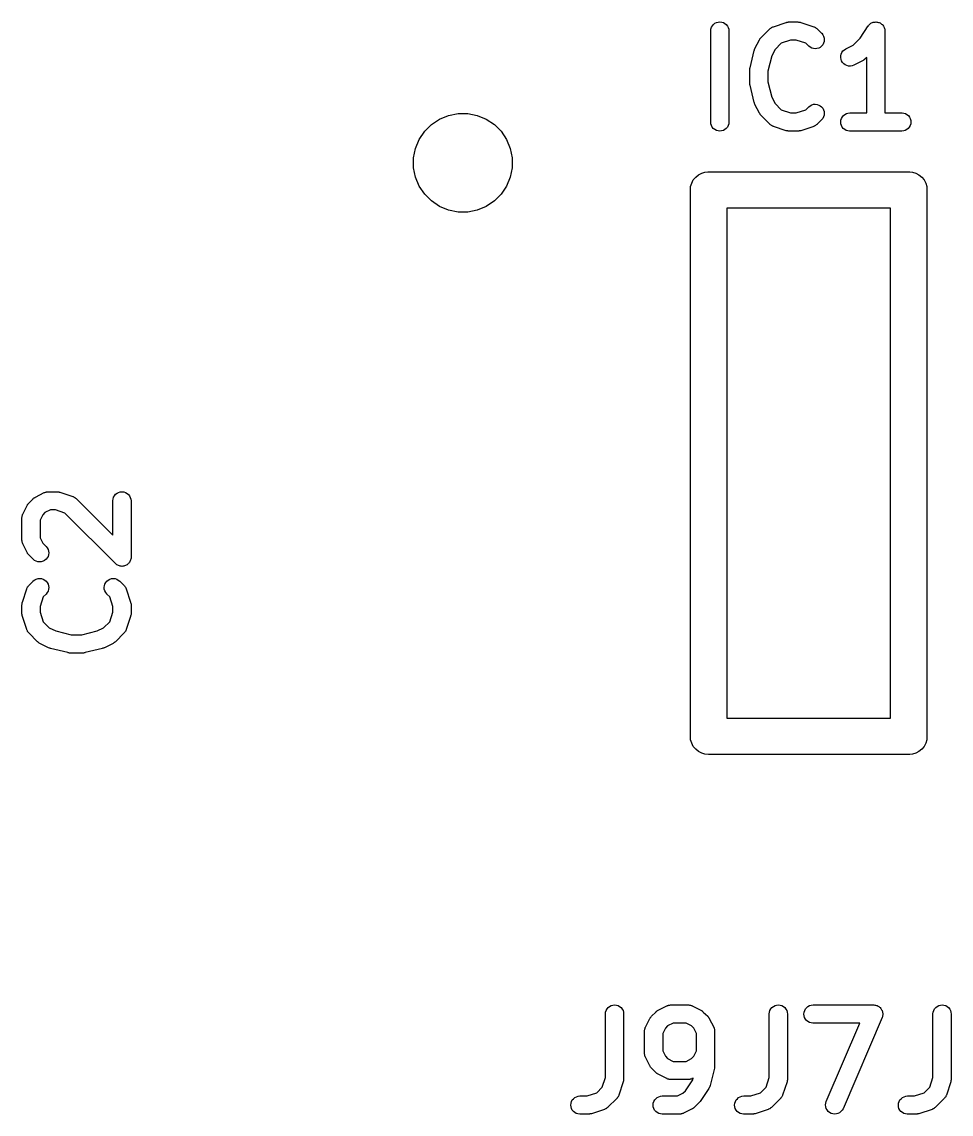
# Model space of a CAD drawing. Extents: x 169.2 to 195, y -135.1 to -106.
# Drawn here: x 183.28 to 188.38, y -135.08 to -129.08 of the extents above; entities that cross this region are included whole.
import ezdxf

# ---------------------------------------------------------------- set-up
doc = ezdxf.new("R2010")
doc.units = 0
doc.layers.add('BLACK', color=7, linetype='CONTINUOUS')

msp = doc.modelspace()

# ---------------------------------------------------------------- linework, layer by layer
at = {"layer": 'BLACK', "linetype": 'CONTINUOUS'}
for p, q in [((187.062, -129.125), (187.063, -129.116)), ((187.063, -129.116), (187.066, -129.106)), ((187.066, -129.106), (187.071, -129.098)), ((187.071, -129.098), (187.077, -129.09)), ((187.077, -129.09), (187.085, -129.084)), ((187.085, -129.084), (187.093, -129.08)), ((187.093, -129.08), (187.103, -129.077)), ((187.103, -129.077), (187.112, -129.076)), ((187.112, -129.076), (187.122, -129.077)), ((187.122, -129.077), (187.131, -129.08)), ((187.131, -129.08), (187.14, -129.085)), ((187.14, -129.085), (187.147, -129.091)), ((187.147, -129.091), (187.154, -129.099)), ((187.154, -129.099), (187.158, -129.107)), ((187.158, -129.107), (187.161, -129.116)), ((187.161, -129.116), (187.162, -129.126)), ((187.338, -129.162), (187.386, -129.115)), ((187.386, -129.115), (187.387, -129.114)), ((187.387, -129.114), (187.388, -129.113)), ((187.388, -129.113), (187.389, -129.112)), ((187.389, -129.112), (187.392, -129.11)), ((187.392, -129.11), (187.394, -129.108)), ((187.394, -129.108), (187.395, -129.107)), ((187.395, -129.107), (187.397, -129.107)), ((187.397, -129.107), (187.4, -129.105)), ((187.4, -129.105), (187.403, -129.104)), ((187.403, -129.104), (187.404, -129.103)), ((187.404, -129.103), (187.406, -129.103)), ((187.406, -129.103), (187.477, -129.079)), ((187.477, -129.079), (187.478, -129.079)), ((187.478, -129.079), (187.48, -129.078)), ((187.48, -129.078), (187.483, -129.077)), ((187.483, -129.077), (187.485, -129.077)), ((187.485, -129.077), (187.487, -129.077)), ((187.487, -129.077), (187.49, -129.076)), ((187.49, -129.076), (187.493, -129.076)), ((187.493, -129.076), (187.54, -129.076)), ((187.54, -129.076), (187.541, -129.076)), ((187.541, -129.076), (187.544, -129.077)), ((187.544, -129.077), (187.547, -129.077)), ((187.547, -129.077), (187.549, -129.077)), ((187.549, -129.077), (187.551, -129.077)), ((187.551, -129.077), (187.554, -129.078)), ((187.554, -129.078), (187.556, -129.079)), ((187.556, -129.079), (187.628, -129.103)), ((187.628, -129.103), (187.628, -129.103)), ((187.628, -129.103), (187.63, -129.103)), ((187.63, -129.103), (187.631, -129.104)), ((187.631, -129.104), (187.634, -129.105)), ((187.634, -129.105), (187.637, -129.107)), ((187.637, -129.107), (187.638, -129.108)), ((187.638, -129.108), (187.64, -129.108)), ((187.64, -129.108), (187.642, -129.111)), ((187.642, -129.111), (187.645, -129.113)), ((187.645, -129.113), (187.646, -129.114)), ((187.646, -129.114), (187.647, -129.115)), ((187.647, -129.115), (187.671, -129.138)), ((187.883, -129.166), (187.927, -129.098)), ((187.927, -129.098), (187.928, -129.098)), ((187.928, -129.098), (187.931, -129.094)), ((187.928, -129.098), (187.928, -129.098)), ((187.928, -129.098), (187.928, -129.098)), ((187.928, -129.098), (187.928, -129.098)), ((187.931, -129.094), (187.934, -129.09)), ((187.934, -129.09), (187.938, -129.087)), ((187.934, -129.09), (187.934, -129.09)), ((187.934, -129.09), (187.934, -129.09)), ((187.938, -129.087), (187.942, -129.084)), ((187.942, -129.084), (187.946, -129.082)), ((187.942, -129.084), (187.942, -129.084)), ((187.942, -129.084), (187.942, -129.084)), ((187.946, -129.082), (187.95, -129.08)), ((187.95, -129.08), (187.955, -129.078)), ((187.95, -129.08), (187.95, -129.08)), ((187.95, -129.08), (187.95, -129.08)), ((187.955, -129.078), (187.96, -129.077)), ((187.96, -129.077), (187.96, -129.077)), ((187.96, -129.077), (187.96, -129.077)), ((187.96, -129.077), (187.965, -129.077)), ((187.965, -129.077), (187.969, -129.076)), ((187.969, -129.076), (187.969, -129.076)), ((187.969, -129.076), (187.974, -129.077)), ((187.969, -129.076), (187.969, -129.076)), ((187.974, -129.077), (187.979, -129.077)), ((187.979, -129.077), (187.979, -129.077)), ((187.979, -129.077), (187.979, -129.077)), ((187.979, -129.077), (187.984, -129.079)), ((187.984, -129.079), (187.988, -129.08)), ((187.988, -129.08), (187.988, -129.08)), ((187.988, -129.08), (187.988, -129.08)), ((187.988, -129.08), (187.993, -129.082)), ((187.993, -129.082), (187.997, -129.085)), ((187.997, -129.085), (187.997, -129.085)), ((187.997, -129.085), (187.997, -129.085)), ((187.997, -129.085), (188.001, -129.088)), ((188.001, -129.088), (188.005, -129.091)), ((188.005, -129.091), (188.005, -129.091)), ((188.005, -129.091), (188.005, -129.091)), ((188.005, -129.091), (188.008, -129.095)), ((188.008, -129.095), (188.011, -129.099)), ((188.011, -129.099), (188.011, -129.099)), ((188.011, -129.099), (188.011, -129.099)), ((188.011, -129.099), (188.013, -129.103)), ((188.013, -129.103), (188.015, -129.107)), ((188.015, -129.107), (188.015, -129.107)), ((188.015, -129.107), (188.015, -129.107)), ((188.015, -129.107), (188.017, -129.112)), ((188.017, -129.112), (188.018, -129.116)), ((188.018, -129.116), (188.018, -129.117)), ((188.018, -129.117), (188.018, -129.117)), ((188.018, -129.117), (188.019, -129.122)), ((187.062, -129.126), (187.062, -129.125)), ((187.062, -129.626), (187.062, -129.126)), ((187.162, -129.126), (187.162, -129.626)), ((187.305, -129.223), (187.329, -129.175)), ((187.329, -129.175), (187.331, -129.172)), ((187.329, -129.175), (187.329, -129.175)), ((187.331, -129.172), (187.332, -129.17)), ((187.332, -129.17), (187.334, -129.168)), ((187.334, -129.168), (187.335, -129.166)), ((187.335, -129.166), (187.337, -129.164)), ((187.337, -129.164), (187.338, -129.162)), ((187.501, -129.176), (187.448, -129.194)), ((187.532, -129.176), (187.501, -129.176)), ((187.585, -129.194), (187.532, -129.176)), ((187.671, -129.138), (187.672, -129.139)), ((187.672, -129.139), (187.678, -129.147)), ((187.678, -129.147), (187.682, -129.155)), ((187.682, -129.155), (187.685, -129.165)), ((187.685, -129.165), (187.686, -129.174)), ((187.686, -129.174), (187.685, -129.184)), ((187.844, -129.204), (187.883, -129.166)), ((188.019, -129.122), (188.019, -129.126)), ((188.019, -129.126), (188.019, -129.576)), ((187.278, -129.328), (187.301, -129.233)), ((187.301, -129.233), (187.302, -129.232)), ((187.302, -129.232), (187.303, -129.228)), ((187.302, -129.232), (187.302, -129.232)), ((187.302, -129.232), (187.302, -129.232)), ((187.303, -129.228), (187.305, -129.223)), ((187.305, -129.223), (187.305, -129.223)), ((187.305, -129.223), (187.305, -129.223)), ((187.415, -129.227), (187.397, -129.263)), ((187.448, -129.194), (187.415, -129.227)), ((187.6, -129.209), (187.585, -129.194)), ((187.608, -129.215), (187.6, -129.209)), ((187.617, -129.22), (187.608, -129.215)), ((187.626, -129.223), (187.617, -129.22)), ((187.636, -129.224), (187.626, -129.223)), ((187.645, -129.223), (187.636, -129.224)), ((187.655, -129.22), (187.645, -129.223)), ((187.663, -129.216), (187.655, -129.22)), ((187.671, -129.209), (187.663, -129.216)), ((187.677, -129.202), (187.671, -129.209)), ((187.682, -129.193), (187.677, -129.202)), ((187.685, -129.184), (187.682, -129.193)), ((187.783, -129.244), (187.788, -129.236)), ((187.788, -129.236), (187.796, -129.23)), ((187.796, -129.23), (187.804, -129.224)), ((187.804, -129.224), (187.844, -129.204)), ((187.397, -129.263), (187.376, -129.347)), ((187.776, -129.272), (187.777, -129.263)), ((187.778, -129.282), (187.776, -129.272)), ((187.777, -129.263), (187.779, -129.253)), ((187.781, -129.291), (187.778, -129.282)), ((187.779, -129.253), (187.783, -129.244)), ((187.786, -129.299), (187.781, -129.291)), ((187.793, -129.307), (187.786, -129.299)), ((187.896, -129.29), (187.849, -129.314)), ((187.899, -129.288), (187.896, -129.29)), ((187.901, -129.287), (187.899, -129.288)), ((187.903, -129.286), (187.901, -129.287)), ((187.904, -129.285), (187.903, -129.286)), ((187.906, -129.283), (187.904, -129.285)), ((187.909, -129.281), (187.906, -129.283)), ((187.919, -129.271), (187.909, -129.281)), ((187.909, -129.281), (187.909, -129.281)), ((187.919, -129.576), (187.919, -129.271)), ((187.276, -129.338), (187.277, -129.334)), ((187.276, -129.339), (187.276, -129.338)), ((187.276, -129.34), (187.276, -129.339)), ((187.276, -129.412), (187.276, -129.34)), ((187.276, -129.34), (187.276, -129.34)), ((187.277, -129.33), (187.278, -129.329)), ((187.277, -129.334), (187.277, -129.33)), ((187.278, -129.329), (187.278, -129.328)), ((187.376, -129.347), (187.376, -129.406)), ((187.801, -129.312), (187.793, -129.307)), ((187.81, -129.316), (187.801, -129.312)), ((187.819, -129.319), (187.81, -129.316)), ((187.829, -129.319), (187.819, -129.319)), ((187.839, -129.317), (187.829, -129.319)), ((187.848, -129.314), (187.839, -129.317)), ((187.849, -129.314), (187.848, -129.314)), ((187.276, -129.413), (187.276, -129.412)), ((187.276, -129.414), (187.276, -129.413)), ((187.277, -129.418), (187.276, -129.414)), ((187.277, -129.422), (187.277, -129.418)), ((187.376, -129.406), (187.397, -129.49)), ((187.278, -129.423), (187.277, -129.422)), ((187.277, -129.422), (187.277, -129.422)), ((187.278, -129.424), (187.278, -129.423)), ((187.301, -129.519), (187.278, -129.424)), ((187.302, -129.519), (187.301, -129.519)), ((187.302, -129.52), (187.302, -129.519)), ((187.303, -129.524), (187.302, -129.52)), ((187.305, -129.528), (187.303, -129.524)), ((187.305, -129.529), (187.305, -129.528)), ((187.305, -129.53), (187.305, -129.529)), ((187.305, -129.529), (187.305, -129.529)), ((187.329, -129.577), (187.305, -129.53)), ((187.397, -129.49), (187.415, -129.525)), ((187.415, -129.525), (187.448, -129.559)), ((187.601, -129.543), (187.608, -129.537)), ((187.608, -129.537), (187.617, -129.532)), ((187.617, -129.532), (187.627, -129.529)), ((187.627, -129.529), (187.636, -129.529)), ((187.636, -129.529), (187.646, -129.53)), ((187.646, -129.53), (187.655, -129.533)), ((187.655, -129.533), (187.664, -129.537)), ((187.664, -129.537), (187.671, -129.543)), ((185.572, -129.61), (185.621, -129.59)), ((185.621, -129.59), (185.673, -129.579)), ((185.673, -129.579), (185.727, -129.579)), ((185.727, -129.579), (185.779, -129.59)), ((185.779, -129.59), (185.828, -129.61)), ((187.331, -129.58), (187.329, -129.577)), ((187.332, -129.582), (187.331, -129.58)), ((187.333, -129.584), (187.332, -129.582)), ((187.334, -129.585), (187.333, -129.584)), ((187.336, -129.587), (187.334, -129.585)), ((187.338, -129.59), (187.336, -129.587)), ((187.386, -129.638), (187.338, -129.59)), ((187.338, -129.59), (187.338, -129.59)), ((187.448, -129.559), (187.501, -129.576)), ((187.501, -129.576), (187.532, -129.576)), ((187.532, -129.576), (187.585, -129.559)), ((187.585, -129.559), (187.6, -129.543)), ((187.6, -129.543), (187.601, -129.543)), ((187.671, -129.543), (187.677, -129.551)), ((187.677, -129.551), (187.682, -129.56)), ((187.682, -129.598), (187.677, -129.606)), ((187.682, -129.56), (187.685, -129.569)), ((187.685, -129.588), (187.682, -129.598)), ((187.685, -129.569), (187.686, -129.579)), ((187.686, -129.579), (187.685, -129.588)), ((187.78, -129.607), (187.785, -129.598)), ((187.785, -129.598), (187.791, -129.591)), ((187.791, -129.591), (187.799, -129.585)), ((187.799, -129.585), (187.807, -129.58)), ((187.807, -129.58), (187.816, -129.577)), ((187.816, -129.577), (187.826, -129.576)), ((187.826, -129.576), (187.919, -129.576)), ((188.019, -129.576), (188.112, -129.576)), ((188.112, -129.576), (188.113, -129.576)), ((188.113, -129.576), (188.122, -129.577)), ((188.122, -129.577), (188.132, -129.58)), ((188.132, -129.58), (188.14, -129.585)), ((188.14, -129.585), (188.148, -129.591)), ((188.148, -129.591), (188.154, -129.599)), ((188.154, -129.599), (188.158, -129.607)), ((185.49, -129.677), (185.527, -129.64)), ((185.527, -129.64), (185.572, -129.61)), ((185.828, -129.61), (185.873, -129.64)), ((185.873, -129.64), (185.91, -129.677)), ((187.063, -129.636), (187.062, -129.626)), ((187.066, -129.645), (187.063, -129.636)), ((187.07, -129.654), (187.066, -129.645)), ((187.076, -129.661), (187.07, -129.654)), ((187.153, -129.654), (187.147, -129.662)), ((187.158, -129.646), (187.153, -129.654)), ((187.161, -129.637), (187.158, -129.646)), ((187.162, -129.627), (187.161, -129.637)), ((187.162, -129.626), (187.162, -129.627)), ((187.387, -129.639), (187.386, -129.638)), ((187.388, -129.64), (187.387, -129.639)), ((187.391, -129.642), (187.388, -129.64)), ((187.394, -129.644), (187.391, -129.642)), ((187.395, -129.645), (187.394, -129.644)), ((187.396, -129.645), (187.395, -129.645)), ((187.399, -129.647), (187.396, -129.645)), ((187.402, -129.649), (187.399, -129.647)), ((187.404, -129.649), (187.402, -129.649)), ((187.405, -129.65), (187.404, -129.649)), ((187.406, -129.65), (187.405, -129.65)), ((187.477, -129.674), (187.406, -129.65)), ((187.628, -129.65), (187.556, -129.674)), ((187.629, -129.649), (187.628, -129.65)), ((187.63, -129.649), (187.629, -129.649)), ((187.634, -129.647), (187.63, -129.649)), ((187.637, -129.646), (187.634, -129.647)), ((187.638, -129.645), (187.637, -129.646)), ((187.639, -129.644), (187.638, -129.645)), ((187.642, -129.642), (187.639, -129.644)), ((187.645, -129.64), (187.642, -129.642)), ((187.646, -129.639), (187.645, -129.64)), ((187.647, -129.638), (187.646, -129.639)), ((187.671, -129.614), (187.647, -129.638)), ((187.647, -129.638), (187.647, -129.638)), ((187.677, -129.606), (187.671, -129.614)), ((187.776, -129.626), (187.777, -129.616)), ((187.777, -129.636), (187.776, -129.626)), ((187.777, -129.616), (187.78, -129.607)), ((187.78, -129.645), (187.777, -129.636)), ((187.784, -129.654), (187.78, -129.645)), ((187.79, -129.661), (187.784, -129.654)), ((188.153, -129.654), (188.147, -129.662)), ((188.158, -129.646), (188.153, -129.654)), ((188.158, -129.607), (188.161, -129.617)), ((188.161, -129.636), (188.158, -129.646)), ((188.161, -129.617), (188.162, -129.627)), ((188.162, -129.627), (188.161, -129.636)), ((185.46, -129.722), (185.49, -129.677)), ((185.91, -129.677), (185.94, -129.722)), ((187.084, -129.668), (187.076, -129.661)), ((187.093, -129.672), (187.084, -129.668)), ((187.102, -129.675), (187.093, -129.672)), ((187.112, -129.676), (187.102, -129.675)), ((187.121, -129.675), (187.112, -129.676)), ((187.131, -129.673), (187.121, -129.675)), ((187.139, -129.668), (187.131, -129.673)), ((187.147, -129.662), (187.139, -129.668)), ((187.48, -129.674), (187.477, -129.674)), ((187.482, -129.675), (187.48, -129.674)), ((187.485, -129.675), (187.482, -129.675)), ((187.487, -129.676), (187.485, -129.675)), ((187.489, -129.676), (187.487, -129.676)), ((187.492, -129.676), (187.489, -129.676)), ((187.493, -129.676), (187.492, -129.676)), ((187.54, -129.676), (187.493, -129.676)), ((187.543, -129.676), (187.54, -129.676)), ((187.546, -129.676), (187.543, -129.676)), ((187.548, -129.675), (187.546, -129.676)), ((187.55, -129.675), (187.548, -129.675)), ((187.553, -129.674), (187.55, -129.675)), ((187.556, -129.674), (187.553, -129.674)), ((187.556, -129.674), (187.556, -129.674)), ((187.798, -129.667), (187.79, -129.661)), ((187.806, -129.672), (187.798, -129.667)), ((187.816, -129.675), (187.806, -129.672)), ((187.825, -129.676), (187.816, -129.675)), ((187.826, -129.676), (187.825, -129.676)), ((188.112, -129.676), (187.826, -129.676)), ((188.122, -129.675), (188.112, -129.676)), ((188.131, -129.672), (188.122, -129.675)), ((188.14, -129.668), (188.131, -129.672)), ((188.147, -129.662), (188.14, -129.668)), ((185.429, -129.823), (185.44, -129.771)), ((185.44, -129.771), (185.46, -129.722)), ((185.94, -129.722), (185.96, -129.771)), ((185.96, -129.771), (185.971, -129.823)), ((185.429, -129.877), (185.429, -129.823)), ((185.971, -129.823), (185.971, -129.877)), ((185.44, -129.929), (185.429, -129.877)), ((185.971, -129.877), (185.96, -129.929)), ((187.03, -129.901), (187.045, -129.9)), ((187.045, -129.9), (187.05, -129.9)), ((187.05, -129.9), (187.055, -129.9)), ((187.055, -129.9), (188.145, -129.9)), ((188.145, -129.9), (188.15, -129.9)), ((188.15, -129.9), (188.155, -129.9)), ((188.155, -129.9), (188.17, -129.901)), ((185.46, -129.978), (185.44, -129.929)), ((185.96, -129.929), (185.94, -129.978)), ((186.957, -129.962), (186.966, -129.944)), ((186.966, -129.944), (186.979, -129.929)), ((186.979, -129.929), (186.994, -129.916)), ((186.994, -129.916), (187.012, -129.907)), ((187.012, -129.907), (187.03, -129.901)), ((188.17, -129.901), (188.188, -129.907)), ((188.188, -129.907), (188.206, -129.916)), ((188.206, -129.916), (188.221, -129.929)), ((188.221, -129.929), (188.234, -129.944)), ((188.234, -129.944), (188.243, -129.962)), ((185.49, -130.023), (185.46, -129.978)), ((185.94, -129.978), (185.91, -130.023)), ((186.95, -130), (186.951, -129.98)), ((186.95, -130.005), (186.95, -130)), ((186.95, -132.995), (186.95, -130.005)), ((186.951, -129.98), (186.957, -129.962)), ((188.243, -129.962), (188.249, -129.98)), ((188.249, -129.98), (188.25, -130)), ((188.25, -130), (188.25, -130.005)), ((188.25, -130.005), (188.25, -132.995)), ((185.527, -130.06), (185.49, -130.023)), ((185.572, -130.09), (185.527, -130.06)), ((185.873, -130.06), (185.828, -130.09)), ((185.91, -130.023), (185.873, -130.06)), ((185.621, -130.11), (185.572, -130.09)), ((185.673, -130.121), (185.621, -130.11)), ((185.727, -130.121), (185.673, -130.121)), ((185.779, -130.11), (185.727, -130.121)), ((185.828, -130.09), (185.779, -130.11)), ((187.15, -130.1), (187.15, -132.9)), ((188.05, -130.1), (187.15, -130.1)), ((188.05, -132.9), (188.05, -130.1)), ((183.315, -131.719), (183.338, -131.696)), ((183.338, -131.696), (183.339, -131.695)), ((183.339, -131.695), (183.341, -131.693)), ((183.341, -131.693), (183.343, -131.691)), ((183.343, -131.691), (183.345, -131.69)), ((183.345, -131.69), (183.347, -131.689)), ((183.347, -131.689), (183.349, -131.688)), ((183.349, -131.688), (183.351, -131.686)), ((183.351, -131.686), (183.399, -131.662)), ((183.399, -131.662), (183.4, -131.662)), ((183.4, -131.662), (183.401, -131.662)), ((183.401, -131.662), (183.402, -131.661)), ((183.402, -131.661), (183.406, -131.66)), ((183.406, -131.66), (183.409, -131.659)), ((183.409, -131.659), (183.41, -131.659)), ((183.41, -131.659), (183.412, -131.658)), ((183.412, -131.658), (183.415, -131.658)), ((183.415, -131.658), (183.418, -131.657)), ((183.418, -131.657), (183.42, -131.657)), ((183.42, -131.657), (183.421, -131.657)), ((183.421, -131.657), (183.469, -131.657)), ((183.469, -131.657), (183.47, -131.657)), ((183.47, -131.657), (183.473, -131.657)), ((183.473, -131.657), (183.475, -131.658)), ((183.475, -131.658), (183.477, -131.658)), ((183.477, -131.658), (183.479, -131.658)), ((183.479, -131.658), (183.482, -131.659)), ((183.482, -131.659), (183.485, -131.66)), ((183.485, -131.66), (183.556, -131.684)), ((183.556, -131.684), (183.557, -131.684)), ((183.557, -131.684), (183.558, -131.684)), ((183.558, -131.684), (183.56, -131.685)), ((183.56, -131.685), (183.563, -131.686)), ((183.563, -131.686), (183.566, -131.688)), ((183.566, -131.688), (183.567, -131.689)), ((183.567, -131.689), (183.568, -131.689)), ((183.568, -131.689), (183.571, -131.692)), ((183.571, -131.692), (183.574, -131.694)), ((183.574, -131.694), (183.575, -131.695)), ((183.575, -131.695), (183.576, -131.696)), ((183.576, -131.696), (183.776, -131.896)), ((183.776, -131.706), (183.777, -131.697)), ((183.777, -131.697), (183.78, -131.687)), ((183.78, -131.687), (183.785, -131.679)), ((183.785, -131.679), (183.791, -131.671)), ((183.791, -131.671), (183.799, -131.665)), ((183.799, -131.665), (183.807, -131.661)), ((183.807, -131.661), (183.817, -131.658)), ((183.817, -131.658), (183.827, -131.657)), ((183.827, -131.657), (183.836, -131.658)), ((183.836, -131.658), (183.846, -131.661)), ((183.846, -131.661), (183.854, -131.666)), ((183.854, -131.666), (183.862, -131.672)), ((183.862, -131.672), (183.868, -131.679)), ((183.868, -131.679), (183.872, -131.688)), ((183.872, -131.688), (183.875, -131.697)), ((183.875, -131.697), (183.876, -131.707)), ((183.281, -131.78), (183.305, -131.732)), ((183.305, -131.732), (183.306, -131.732)), ((183.306, -131.732), (183.307, -131.729)), ((183.307, -131.729), (183.308, -131.727)), ((183.308, -131.727), (183.31, -131.725)), ((183.31, -131.725), (183.311, -131.724)), ((183.311, -131.724), (183.313, -131.722)), ((183.313, -131.722), (183.315, -131.719)), ((183.433, -131.757), (183.403, -131.772)), ((183.461, -131.757), (183.433, -131.757)), ((183.513, -131.775), (183.461, -131.757)), ((183.776, -131.707), (183.776, -131.706)), ((183.776, -131.896), (183.776, -131.707)), ((183.876, -131.707), (183.876, -132.017)), ((183.276, -131.799), (183.277, -131.795)), ((183.276, -131.8), (183.276, -131.799)), ((183.276, -131.802), (183.276, -131.8)), ((183.276, -131.921), (183.276, -131.802)), ((183.276, -131.802), (183.276, -131.802)), ((183.277, -131.792), (183.278, -131.791)), ((183.277, -131.795), (183.277, -131.792)), ((183.278, -131.789), (183.279, -131.786)), ((183.278, -131.791), (183.278, -131.789)), ((183.279, -131.786), (183.28, -131.783)), ((183.28, -131.783), (183.281, -131.781)), ((183.281, -131.781), (183.281, -131.78)), ((183.391, -131.784), (183.376, -131.814)), ((183.376, -131.814), (183.376, -131.91)), ((183.403, -131.772), (183.391, -131.784)), ((183.791, -132.052), (183.513, -131.775)), ((183.276, -131.923), (183.276, -131.921)), ((183.276, -131.924), (183.276, -131.923)), ((183.277, -131.928), (183.276, -131.924)), ((183.277, -131.931), (183.277, -131.928)), ((183.278, -131.933), (183.277, -131.931)), ((183.278, -131.934), (183.278, -131.933)), ((183.279, -131.937), (183.278, -131.934)), ((183.28, -131.94), (183.279, -131.937)), ((183.281, -131.942), (183.28, -131.94)), ((183.376, -131.91), (183.391, -131.939)), ((183.391, -131.939), (183.409, -131.958)), ((183.281, -131.943), (183.281, -131.942)), ((183.281, -131.944), (183.281, -131.943)), ((183.305, -131.991), (183.281, -131.944)), ((183.307, -131.994), (183.305, -131.991)), ((183.308, -131.996), (183.307, -131.994)), ((183.309, -131.998), (183.308, -131.996)), ((183.31, -132), (183.309, -131.998)), ((183.312, -132.002), (183.31, -132)), ((183.409, -131.958), (183.41, -131.958)), ((183.41, -131.958), (183.416, -131.966)), ((183.416, -131.966), (183.42, -131.974)), ((183.42, -131.974), (183.423, -131.984)), ((183.423, -131.984), (183.424, -131.993)), ((183.424, -131.993), (183.423, -132.003)), ((183.314, -132.004), (183.312, -132.002)), ((183.315, -132.004), (183.314, -132.004)), ((183.338, -132.028), (183.315, -132.004)), ((183.346, -132.034), (183.338, -132.028)), ((183.355, -132.039), (183.346, -132.034)), ((183.364, -132.042), (183.355, -132.039)), ((183.374, -132.043), (183.364, -132.042)), ((183.383, -132.042), (183.374, -132.043)), ((183.393, -132.039), (183.383, -132.042)), ((183.401, -132.035), (183.393, -132.039)), ((183.409, -132.028), (183.401, -132.035)), ((183.415, -132.021), (183.409, -132.028)), ((183.42, -132.012), (183.415, -132.021)), ((183.423, -132.003), (183.42, -132.012)), ((183.794, -132.055), (183.791, -132.052)), ((183.798, -132.058), (183.794, -132.055)), ((183.803, -132.06), (183.798, -132.058)), ((183.798, -132.058), (183.798, -132.058)), ((183.798, -132.058), (183.798, -132.058)), ((183.807, -132.063), (183.803, -132.06)), ((183.854, -132.059), (183.85, -132.061)), ((183.858, -132.055), (183.854, -132.058)), ((183.854, -132.058), (183.854, -132.058)), ((183.854, -132.058), (183.854, -132.059)), ((183.861, -132.052), (183.858, -132.055)), ((183.864, -132.049), (183.861, -132.052)), ((183.861, -132.052), (183.861, -132.052)), ((183.861, -132.052), (183.861, -132.052)), ((183.867, -132.045), (183.864, -132.049)), ((183.868, -132.045), (183.867, -132.045)), ((183.867, -132.045), (183.867, -132.045)), ((183.87, -132.041), (183.868, -132.045)), ((183.872, -132.036), (183.87, -132.041)), ((183.874, -132.032), (183.872, -132.036)), ((183.872, -132.036), (183.872, -132.036)), ((183.872, -132.036), (183.872, -132.036)), ((183.875, -132.027), (183.874, -132.032)), ((183.876, -132.022), (183.875, -132.027)), ((183.875, -132.027), (183.875, -132.027)), ((183.875, -132.027), (183.875, -132.027)), ((183.876, -132.017), (183.876, -132.017)), ((183.876, -132.017), (183.876, -132.017)), ((183.876, -132.017), (183.876, -132.017)), ((183.876, -132.017), (183.876, -132.017)), ((183.876, -132.017), (183.876, -132.022)), ((183.812, -132.064), (183.807, -132.063)), ((183.807, -132.063), (183.807, -132.063)), ((183.807, -132.063), (183.807, -132.063)), ((183.816, -132.066), (183.812, -132.064)), ((183.821, -132.066), (183.816, -132.066)), ((183.816, -132.066), (183.816, -132.066)), ((183.816, -132.066), (183.816, -132.066)), ((183.826, -132.067), (183.821, -132.066)), ((183.831, -132.066), (183.826, -132.067)), ((183.826, -132.067), (183.826, -132.067)), ((183.826, -132.067), (183.826, -132.067)), ((183.836, -132.066), (183.831, -132.066)), ((183.841, -132.064), (183.836, -132.066)), ((183.836, -132.066), (183.836, -132.066)), ((183.836, -132.066), (183.836, -132.066)), ((183.845, -132.063), (183.841, -132.064)), ((183.85, -132.061), (183.845, -132.063)), ((183.845, -132.063), (183.845, -132.063)), ((183.845, -132.063), (183.845, -132.063)), ((183.308, -132.179), (183.311, -132.177)), ((183.308, -132.181), (183.308, -132.179)), ((183.311, -132.177), (183.313, -132.174)), ((183.313, -132.174), (183.314, -132.173)), ((183.314, -132.173), (183.315, -132.172)), ((183.315, -132.172), (183.338, -132.148)), ((183.338, -132.148), (183.339, -132.147)), ((183.339, -132.147), (183.347, -132.141)), ((183.347, -132.141), (183.355, -132.137)), ((183.355, -132.137), (183.365, -132.134)), ((183.365, -132.134), (183.374, -132.133)), ((183.374, -132.133), (183.384, -132.134)), ((183.384, -132.134), (183.393, -132.137)), ((183.393, -132.137), (183.402, -132.142)), ((183.402, -132.142), (183.409, -132.148)), ((183.409, -132.148), (183.416, -132.156)), ((183.416, -132.156), (183.42, -132.164)), ((183.42, -132.164), (183.423, -132.174)), ((183.423, -132.174), (183.424, -132.184)), ((183.729, -132.183), (183.73, -132.173)), ((183.73, -132.173), (183.733, -132.164)), ((183.733, -132.164), (183.737, -132.155)), ((183.737, -132.155), (183.743, -132.148)), ((183.743, -132.148), (183.751, -132.142)), ((183.751, -132.142), (183.76, -132.137)), ((183.76, -132.137), (183.769, -132.134)), ((183.769, -132.134), (183.779, -132.133)), ((183.779, -132.133), (183.788, -132.134)), ((183.788, -132.134), (183.798, -132.137)), ((183.798, -132.137), (183.806, -132.142)), ((183.806, -132.142), (183.814, -132.148)), ((183.814, -132.148), (183.838, -132.172)), ((183.838, -132.172), (183.838, -132.172)), ((183.838, -132.172), (183.839, -132.173)), ((183.839, -132.173), (183.84, -132.174)), ((183.84, -132.174), (183.842, -132.177)), ((183.842, -132.177), (183.844, -132.18)), ((183.844, -132.18), (183.845, -132.181)), ((183.279, -132.263), (183.303, -132.191)), ((183.303, -132.189), (183.304, -132.188)), ((183.303, -132.191), (183.303, -132.189)), ((183.303, -132.191), (183.303, -132.191)), ((183.304, -132.188), (183.305, -132.185)), ((183.305, -132.185), (183.307, -132.182)), ((183.307, -132.182), (183.308, -132.181)), ((183.394, -132.234), (183.376, -132.287)), ((183.409, -132.219), (183.394, -132.234)), ((183.415, -132.211), (183.409, -132.219)), ((183.42, -132.203), (183.415, -132.211)), ((183.423, -132.193), (183.42, -132.203)), ((183.424, -132.184), (183.423, -132.193)), ((183.729, -132.193), (183.729, -132.183)), ((183.732, -132.202), (183.729, -132.193)), ((183.737, -132.211), (183.732, -132.202)), ((183.743, -132.218), (183.737, -132.211)), ((183.743, -132.219), (183.743, -132.218)), ((183.759, -132.234), (183.743, -132.219)), ((183.776, -132.287), (183.759, -132.234)), ((183.845, -132.181), (183.846, -132.182)), ((183.846, -132.182), (183.847, -132.186)), ((183.847, -132.186), (183.849, -132.189)), ((183.849, -132.189), (183.849, -132.19)), ((183.849, -132.19), (183.85, -132.191)), ((183.85, -132.191), (183.874, -132.263)), ((183.276, -132.278), (183.277, -132.275)), ((183.276, -132.279), (183.276, -132.278)), ((183.276, -132.326), (183.276, -132.279)), ((183.277, -132.268), (183.278, -132.266)), ((183.277, -132.27), (183.277, -132.268)), ((183.277, -132.272), (183.277, -132.27)), ((183.277, -132.275), (183.277, -132.272)), ((183.278, -132.266), (183.279, -132.263)), ((183.376, -132.287), (183.376, -132.318)), ((183.776, -132.318), (183.776, -132.287)), ((183.874, -132.263), (183.874, -132.263)), ((183.874, -132.263), (183.874, -132.266)), ((183.874, -132.266), (183.875, -132.269)), ((183.875, -132.269), (183.875, -132.271)), ((183.875, -132.271), (183.876, -132.273)), ((183.876, -132.273), (183.876, -132.276)), ((183.876, -132.276), (183.876, -132.279)), ((183.876, -132.279), (183.876, -132.326)), ((183.276, -132.329), (183.276, -132.326)), ((183.277, -132.332), (183.276, -132.329)), ((183.277, -132.334), (183.277, -132.332)), ((183.277, -132.336), (183.277, -132.334)), ((183.278, -132.339), (183.277, -132.336)), ((183.279, -132.341), (183.278, -132.339)), ((183.279, -132.342), (183.279, -132.341)), ((183.303, -132.413), (183.279, -132.342)), ((183.376, -132.318), (183.394, -132.371)), ((183.759, -132.371), (183.776, -132.318)), ((183.874, -132.342), (183.85, -132.413)), ((183.875, -132.337), (183.874, -132.339)), ((183.874, -132.339), (183.874, -132.342)), ((183.876, -132.332), (183.875, -132.335)), ((183.875, -132.335), (183.875, -132.337)), ((183.876, -132.326), (183.876, -132.327)), ((183.876, -132.327), (183.876, -132.33)), ((183.876, -132.33), (183.876, -132.332)), ((183.303, -132.415), (183.303, -132.413)), ((183.304, -132.416), (183.303, -132.415)), ((183.305, -132.419), (183.304, -132.416)), ((183.307, -132.422), (183.305, -132.419)), ((183.394, -132.371), (183.427, -132.404)), ((183.427, -132.404), (183.463, -132.422)), ((183.69, -132.422), (183.725, -132.404)), ((183.725, -132.404), (183.759, -132.371)), ((183.847, -132.42), (183.845, -132.423)), ((183.849, -132.417), (183.847, -132.42)), ((183.85, -132.414), (183.849, -132.415)), ((183.849, -132.415), (183.849, -132.417)), ((183.85, -132.413), (183.85, -132.414)), ((183.307, -132.424), (183.307, -132.422)), ((183.308, -132.425), (183.307, -132.424)), ((183.31, -132.428), (183.308, -132.425)), ((183.312, -132.43), (183.31, -132.428)), ((183.313, -132.431), (183.312, -132.43)), ((183.314, -132.432), (183.313, -132.431)), ((183.315, -132.433), (183.314, -132.432)), ((183.362, -132.481), (183.315, -132.433)), ((183.463, -132.422), (183.547, -132.443)), ((183.547, -132.443), (183.606, -132.443)), ((183.606, -132.443), (183.69, -132.422)), ((183.838, -132.433), (183.79, -132.481)), ((183.839, -132.432), (183.838, -132.433)), ((183.84, -132.431), (183.839, -132.432)), ((183.842, -132.428), (183.84, -132.431)), ((183.844, -132.425), (183.842, -132.428)), ((183.845, -132.424), (183.844, -132.425)), ((183.845, -132.423), (183.845, -132.424)), ((183.364, -132.482), (183.362, -132.481)), ((183.366, -132.484), (183.364, -132.482)), ((183.368, -132.485), (183.366, -132.484)), ((183.37, -132.487), (183.368, -132.485)), ((183.372, -132.488), (183.37, -132.487)), ((183.375, -132.49), (183.372, -132.488)), ((183.423, -132.514), (183.375, -132.49)), ((183.375, -132.49), (183.375, -132.49)), ((183.428, -132.516), (183.423, -132.514)), ((183.423, -132.514), (183.423, -132.514)), ((183.423, -132.514), (183.423, -132.514)), ((183.432, -132.517), (183.428, -132.516)), ((183.433, -132.518), (183.432, -132.517)), ((183.432, -132.517), (183.432, -132.517)), ((183.432, -132.517), (183.432, -132.517)), ((183.528, -132.541), (183.433, -132.518)), ((183.719, -132.518), (183.624, -132.541)), ((183.72, -132.517), (183.719, -132.517)), ((183.719, -132.517), (183.719, -132.518)), ((183.724, -132.516), (183.72, -132.517)), ((183.728, -132.514), (183.724, -132.516)), ((183.729, -132.514), (183.728, -132.514)), ((183.73, -132.514), (183.729, -132.514)), ((183.729, -132.514), (183.729, -132.514)), ((183.777, -132.49), (183.73, -132.514)), ((183.78, -132.488), (183.777, -132.49)), ((183.782, -132.487), (183.78, -132.488)), ((183.784, -132.486), (183.782, -132.487)), ((183.785, -132.485), (183.784, -132.486)), ((183.787, -132.483), (183.785, -132.485)), ((183.79, -132.481), (183.787, -132.483)), ((183.79, -132.481), (183.79, -132.481)), ((183.529, -132.541), (183.528, -132.541)), ((183.53, -132.542), (183.529, -132.541)), ((183.534, -132.542), (183.53, -132.542)), ((183.538, -132.543), (183.534, -132.542)), ((183.539, -132.543), (183.538, -132.543)), ((183.54, -132.543), (183.539, -132.543)), ((183.612, -132.543), (183.54, -132.543)), ((183.54, -132.543), (183.54, -132.543)), ((183.613, -132.543), (183.612, -132.543)), ((183.614, -132.543), (183.613, -132.543)), ((183.618, -132.542), (183.614, -132.543)), ((183.622, -132.542), (183.618, -132.542)), ((183.623, -132.542), (183.622, -132.542)), ((183.622, -132.542), (183.622, -132.542)), ((183.624, -132.541), (183.623, -132.542)), ((187.15, -132.9), (188.05, -132.9)), ((186.95, -133), (186.95, -132.995)), ((186.951, -133.02), (186.95, -133)), ((188.25, -133), (188.249, -133.02)), ((188.25, -132.995), (188.25, -133)), ((186.957, -133.038), (186.951, -133.02)), ((186.966, -133.056), (186.957, -133.038)), ((186.979, -133.071), (186.966, -133.056)), ((186.994, -133.084), (186.979, -133.071)), ((188.221, -133.071), (188.206, -133.084)), ((188.234, -133.056), (188.221, -133.071)), ((188.243, -133.038), (188.234, -133.056)), ((188.249, -133.02), (188.243, -133.038)), ((187.012, -133.093), (186.994, -133.084)), ((187.03, -133.099), (187.012, -133.093)), ((187.05, -133.1), (187.03, -133.099)), ((187.055, -133.1), (187.05, -133.1)), ((188.145, -133.1), (187.055, -133.1)), ((188.15, -133.1), (188.145, -133.1)), ((188.155, -133.1), (188.15, -133.1)), ((188.17, -133.099), (188.155, -133.1)), ((188.188, -133.093), (188.17, -133.099)), ((188.206, -133.084), (188.188, -133.093)), ((186.483, -134.525), (186.484, -134.516)), ((186.484, -134.516), (186.487, -134.506)), ((186.487, -134.506), (186.492, -134.498)), ((186.492, -134.498), (186.498, -134.49)), ((186.498, -134.49), (186.506, -134.484)), ((186.506, -134.484), (186.515, -134.48)), ((186.515, -134.48), (186.524, -134.477)), ((186.524, -134.477), (186.534, -134.476)), ((186.534, -134.476), (186.543, -134.477)), ((186.543, -134.477), (186.553, -134.48)), ((186.553, -134.48), (186.561, -134.485)), ((186.561, -134.485), (186.569, -134.491)), ((186.569, -134.491), (186.575, -134.499)), ((186.575, -134.499), (186.58, -134.507)), ((186.58, -134.507), (186.582, -134.516)), ((186.582, -134.516), (186.583, -134.526)), ((186.736, -134.538), (186.76, -134.515)), ((186.76, -134.514), (186.763, -134.512)), ((186.76, -134.515), (186.76, -134.514)), ((186.763, -134.512), (186.765, -134.51)), ((186.765, -134.51), (186.766, -134.509)), ((186.766, -134.509), (186.768, -134.508)), ((186.768, -134.508), (186.77, -134.507)), ((186.77, -134.507), (186.773, -134.505)), ((186.773, -134.505), (186.82, -134.481)), ((186.82, -134.481), (186.821, -134.481)), ((186.821, -134.481), (186.823, -134.481)), ((186.823, -134.481), (186.824, -134.48)), ((186.824, -134.48), (186.827, -134.479)), ((186.827, -134.479), (186.83, -134.478)), ((186.83, -134.478), (186.832, -134.478)), ((186.832, -134.478), (186.833, -134.477)), ((186.833, -134.477), (186.837, -134.477)), ((186.837, -134.477), (186.84, -134.476)), ((186.84, -134.476), (186.841, -134.476)), ((186.841, -134.476), (186.843, -134.476)), ((186.843, -134.476), (186.938, -134.476)), ((186.938, -134.476), (186.939, -134.476)), ((186.939, -134.476), (186.94, -134.476)), ((186.94, -134.476), (186.942, -134.476)), ((186.942, -134.476), (186.945, -134.477)), ((186.945, -134.477), (186.948, -134.477)), ((186.948, -134.477), (186.95, -134.478)), ((186.95, -134.478), (186.951, -134.478)), ((186.951, -134.478), (186.955, -134.479)), ((186.955, -134.479), (186.958, -134.48)), ((186.958, -134.48), (186.959, -134.481)), ((186.959, -134.481), (186.96, -134.481)), ((186.96, -134.481), (187.008, -134.505)), ((187.008, -134.505), (187.009, -134.506)), ((187.009, -134.506), (187.011, -134.507)), ((187.011, -134.507), (187.014, -134.508)), ((187.014, -134.508), (187.015, -134.51)), ((187.015, -134.51), (187.017, -134.511)), ((187.017, -134.511), (187.019, -134.513)), ((187.019, -134.513), (187.021, -134.515)), ((187.021, -134.515), (187.045, -134.538)), ((187.383, -134.525), (187.384, -134.516)), ((187.384, -134.516), (187.387, -134.506)), ((187.387, -134.506), (187.392, -134.498)), ((187.392, -134.498), (187.398, -134.49)), ((187.398, -134.49), (187.406, -134.484)), ((187.406, -134.484), (187.415, -134.48)), ((187.415, -134.48), (187.424, -134.477)), ((187.424, -134.477), (187.434, -134.476)), ((187.434, -134.476), (187.443, -134.477)), ((187.443, -134.477), (187.453, -134.48)), ((187.453, -134.48), (187.461, -134.485)), ((187.461, -134.485), (187.469, -134.491)), ((187.469, -134.491), (187.475, -134.499)), ((187.475, -134.499), (187.48, -134.507)), ((187.48, -134.507), (187.482, -134.516)), ((187.482, -134.516), (187.483, -134.526)), ((187.574, -134.526), (187.575, -134.516)), ((187.575, -134.516), (187.578, -134.507)), ((187.578, -134.507), (187.582, -134.498)), ((187.582, -134.498), (187.589, -134.491)), ((187.589, -134.491), (187.596, -134.485)), ((187.596, -134.485), (187.605, -134.48)), ((187.605, -134.48), (187.614, -134.477)), ((187.614, -134.477), (187.624, -134.476)), ((187.624, -134.476), (187.957, -134.476)), ((187.957, -134.476), (187.958, -134.476)), ((187.958, -134.476), (187.958, -134.476)), ((187.958, -134.476), (187.958, -134.476)), ((187.958, -134.476), (187.963, -134.477)), ((187.963, -134.477), (187.968, -134.477)), ((187.968, -134.477), (187.968, -134.477)), ((187.968, -134.477), (187.968, -134.477)), ((187.968, -134.477), (187.972, -134.479)), ((187.972, -134.479), (187.977, -134.48)), ((187.977, -134.48), (187.977, -134.48)), ((187.977, -134.48), (187.977, -134.48)), ((187.977, -134.48), (187.981, -134.483)), ((187.981, -134.483), (187.985, -134.485)), ((187.985, -134.485), (187.986, -134.485)), ((187.986, -134.485), (187.986, -134.485)), ((187.986, -134.485), (187.989, -134.488)), ((187.989, -134.488), (187.993, -134.491)), ((187.993, -134.491), (187.993, -134.491)), ((187.993, -134.491), (187.993, -134.491)), ((187.993, -134.491), (187.996, -134.495)), ((187.996, -134.495), (187.999, -134.499)), ((187.999, -134.499), (187.999, -134.499)), ((187.999, -134.499), (187.999, -134.499)), ((187.999, -134.499), (188.001, -134.503)), ((188.001, -134.503), (188.004, -134.507)), ((188.004, -134.507), (188.004, -134.508)), ((188.004, -134.508), (188.004, -134.508)), ((188.004, -134.508), (188.005, -134.512)), ((188.005, -134.512), (188.006, -134.517)), ((188.006, -134.517), (188.006, -134.517)), ((188.006, -134.517), (188.006, -134.517)), ((188.006, -134.517), (188.007, -134.522)), ((188.283, -134.525), (188.284, -134.516)), ((188.284, -134.516), (188.287, -134.506)), ((188.287, -134.506), (188.292, -134.498)), ((188.292, -134.498), (188.298, -134.49)), ((188.298, -134.49), (188.306, -134.484)), ((188.306, -134.484), (188.315, -134.48)), ((188.315, -134.48), (188.324, -134.477)), ((188.324, -134.477), (188.334, -134.476)), ((188.334, -134.476), (188.343, -134.477)), ((188.343, -134.477), (188.353, -134.48)), ((188.353, -134.48), (188.361, -134.485)), ((188.361, -134.485), (188.369, -134.491)), ((188.369, -134.491), (188.375, -134.499)), ((188.375, -134.499), (188.38, -134.507)), ((188.38, -134.507), (188.382, -134.516)), ((188.382, -134.516), (188.383, -134.526)), ((186.483, -134.526), (186.483, -134.525)), ((186.483, -134.875), (186.483, -134.526)), ((186.583, -134.526), (186.583, -134.883)), ((186.703, -134.599), (186.727, -134.551)), ((186.727, -134.551), (186.729, -134.548)), ((186.727, -134.551), (186.727, -134.551)), ((186.729, -134.548), (186.73, -134.546)), ((186.73, -134.546), (186.731, -134.544)), ((186.731, -134.544), (186.732, -134.543)), ((186.732, -134.543), (186.734, -134.541)), ((186.734, -134.541), (186.736, -134.538)), ((186.855, -134.576), (186.825, -134.591)), ((186.926, -134.576), (186.855, -134.576)), ((186.956, -134.591), (186.926, -134.576)), ((187.045, -134.538), (187.045, -134.539)), ((187.045, -134.539), (187.047, -134.541)), ((187.047, -134.541), (187.049, -134.543)), ((187.049, -134.543), (187.05, -134.545)), ((187.05, -134.545), (187.051, -134.547)), ((187.051, -134.547), (187.053, -134.549)), ((187.053, -134.549), (187.054, -134.551)), ((187.054, -134.551), (187.078, -134.599)), ((187.383, -134.526), (187.383, -134.525)), ((187.383, -134.875), (187.383, -134.526)), ((187.483, -134.526), (187.483, -134.883)), ((187.575, -134.536), (187.574, -134.526)), ((187.577, -134.545), (187.575, -134.536)), ((187.582, -134.554), (187.577, -134.545)), ((187.588, -134.561), (187.582, -134.554)), ((187.596, -134.567), (187.588, -134.561)), ((187.604, -134.572), (187.596, -134.567)), ((187.613, -134.575), (187.604, -134.572)), ((187.623, -134.576), (187.613, -134.575)), ((187.624, -134.576), (187.623, -134.576)), ((187.881, -134.576), (187.624, -134.576)), ((187.697, -135.006), (187.881, -134.576)), ((188.003, -134.546), (187.789, -135.046)), ((188.005, -134.541), (188.003, -134.546)), ((188.003, -134.546), (188.003, -134.546)), ((188.003, -134.546), (188.003, -134.546)), ((188.006, -134.537), (188.005, -134.541)), ((188.007, -134.532), (188.006, -134.536)), ((188.006, -134.536), (188.006, -134.536)), ((188.006, -134.536), (188.006, -134.537)), ((188.007, -134.522), (188.007, -134.527)), ((188.007, -134.527), (188.007, -134.527)), ((188.007, -134.527), (188.007, -134.527)), ((188.007, -134.527), (188.007, -134.532)), ((188.283, -134.526), (188.283, -134.525)), ((188.283, -134.875), (188.283, -134.526)), ((188.383, -134.526), (188.383, -134.883)), ((186.698, -134.614), (186.699, -134.611)), ((186.698, -134.618), (186.698, -134.614)), ((186.698, -134.619), (186.698, -134.618)), ((186.698, -134.621), (186.698, -134.619)), ((186.698, -134.74), (186.698, -134.621)), ((186.698, -134.621), (186.698, -134.621)), ((186.699, -134.608), (186.701, -134.605)), ((186.699, -134.61), (186.699, -134.608)), ((186.699, -134.611), (186.699, -134.61)), ((186.701, -134.605), (186.702, -134.602)), ((186.702, -134.6), (186.703, -134.599)), ((186.702, -134.602), (186.702, -134.6)), ((186.813, -134.603), (186.798, -134.633)), ((186.798, -134.633), (186.798, -134.729)), ((186.825, -134.591), (186.813, -134.603)), ((186.968, -134.603), (186.956, -134.591)), ((186.983, -134.633), (186.968, -134.603)), ((186.983, -134.729), (186.983, -134.633)), ((187.078, -134.599), (187.078, -134.6)), ((187.078, -134.6), (187.079, -134.601)), ((187.079, -134.601), (187.08, -134.602)), ((187.08, -134.602), (187.081, -134.606)), ((187.081, -134.606), (187.082, -134.609)), ((187.082, -134.609), (187.082, -134.61)), ((187.082, -134.61), (187.082, -134.612)), ((187.082, -134.612), (187.083, -134.615)), ((187.083, -134.615), (187.083, -134.618)), ((187.083, -134.618), (187.083, -134.62)), ((187.083, -134.62), (187.083, -134.621)), ((187.083, -134.621), (187.083, -134.812)), ((186.698, -134.742), (186.698, -134.74)), ((186.698, -134.743), (186.698, -134.742)), ((186.698, -134.747), (186.698, -134.743)), ((186.699, -134.75), (186.698, -134.747)), ((186.699, -134.752), (186.699, -134.75)), ((186.699, -134.753), (186.699, -134.752)), ((186.7, -134.756), (186.699, -134.753)), ((186.701, -134.76), (186.7, -134.756)), ((186.702, -134.761), (186.701, -134.76)), ((186.798, -134.729), (186.813, -134.758)), ((186.813, -134.758), (186.825, -134.771)), ((186.956, -134.771), (186.968, -134.758)), ((186.968, -134.758), (186.983, -134.729)), ((186.703, -134.762), (186.702, -134.761)), ((186.703, -134.763), (186.703, -134.762)), ((186.727, -134.81), (186.703, -134.763)), ((186.728, -134.813), (186.727, -134.81)), ((186.729, -134.815), (186.728, -134.813)), ((186.731, -134.817), (186.729, -134.815)), ((186.732, -134.819), (186.731, -134.817)), ((186.734, -134.821), (186.732, -134.819)), ((186.825, -134.771), (186.855, -134.786)), ((186.855, -134.786), (186.926, -134.786)), ((186.926, -134.786), (186.956, -134.771)), ((187.083, -134.818), (187.082, -134.822)), ((187.083, -134.812), (187.083, -134.813)), ((187.083, -134.813), (187.083, -134.813)), ((187.083, -134.813), (187.083, -134.814)), ((187.083, -134.814), (187.083, -134.818)), ((186.466, -134.928), (186.483, -134.875)), ((186.736, -134.823), (186.734, -134.821)), ((186.76, -134.847), (186.736, -134.823)), ((186.736, -134.823), (186.736, -134.823)), ((186.762, -134.849), (186.76, -134.847)), ((186.764, -134.851), (186.762, -134.849)), ((186.766, -134.852), (186.764, -134.851)), ((186.767, -134.853), (186.766, -134.852)), ((186.77, -134.855), (186.767, -134.853)), ((186.772, -134.856), (186.77, -134.855)), ((186.773, -134.857), (186.772, -134.856)), ((186.82, -134.88), (186.773, -134.857)), ((186.822, -134.881), (186.82, -134.88)), ((186.965, -134.878), (186.96, -134.88)), ((186.96, -134.88), (186.96, -134.881)), ((186.963, -134.887), (186.965, -134.878)), ((187.082, -134.824), (187.058, -134.919)), ((187.082, -134.822), (187.082, -134.823)), ((187.082, -134.823), (187.082, -134.824)), ((187.366, -134.928), (187.383, -134.875)), ((188.266, -134.928), (188.283, -134.875)), ((186.435, -134.959), (186.466, -134.928)), ((186.581, -134.899), (186.557, -134.971)), ((186.582, -134.894), (186.581, -134.896)), ((186.581, -134.896), (186.581, -134.899)), ((186.583, -134.89), (186.582, -134.892)), ((186.582, -134.892), (186.582, -134.894)), ((186.583, -134.883), (186.583, -134.884)), ((186.583, -134.884), (186.583, -134.887)), ((186.583, -134.887), (186.583, -134.89)), ((186.823, -134.882), (186.822, -134.881)), ((186.826, -134.883), (186.823, -134.882)), ((186.83, -134.884), (186.826, -134.883)), ((186.831, -134.884), (186.83, -134.884)), ((186.832, -134.885), (186.831, -134.884)), ((186.836, -134.885), (186.832, -134.885)), ((186.839, -134.886), (186.836, -134.885)), ((186.841, -134.886), (186.839, -134.886)), ((186.842, -134.886), (186.841, -134.886)), ((186.843, -134.886), (186.842, -134.886)), ((186.938, -134.886), (186.843, -134.886)), ((186.923, -134.947), (186.963, -134.887)), ((186.94, -134.886), (186.938, -134.886)), ((186.941, -134.886), (186.94, -134.886)), ((186.944, -134.885), (186.941, -134.886)), ((186.948, -134.885), (186.944, -134.885)), ((186.949, -134.884), (186.948, -134.885)), ((186.951, -134.884), (186.949, -134.884)), ((186.954, -134.883), (186.951, -134.884)), ((186.957, -134.882), (186.954, -134.883)), ((186.958, -134.881), (186.957, -134.882)), ((186.96, -134.881), (186.958, -134.881)), ((187.051, -134.935), (187.004, -135.006)), ((187.053, -134.932), (187.051, -134.935)), ((187.054, -134.929), (187.053, -134.932)), ((187.055, -134.928), (187.054, -134.929)), ((187.056, -134.926), (187.055, -134.928)), ((187.057, -134.923), (187.056, -134.926)), ((187.058, -134.92), (187.057, -134.923)), ((187.058, -134.919), (187.058, -134.92)), ((187.335, -134.959), (187.366, -134.928)), ((187.481, -134.899), (187.457, -134.971)), ((187.482, -134.894), (187.481, -134.896)), ((187.481, -134.896), (187.481, -134.899)), ((187.483, -134.89), (187.482, -134.892)), ((187.482, -134.892), (187.482, -134.894)), ((187.483, -134.883), (187.483, -134.884)), ((187.483, -134.884), (187.483, -134.887)), ((187.483, -134.887), (187.483, -134.89)), ((188.235, -134.959), (188.266, -134.928)), ((188.381, -134.899), (188.357, -134.971)), ((188.382, -134.894), (188.381, -134.896)), ((188.381, -134.896), (188.381, -134.899)), ((188.383, -134.89), (188.382, -134.892)), ((188.382, -134.892), (188.382, -134.894)), ((188.383, -134.883), (188.383, -134.884)), ((188.383, -134.884), (188.383, -134.887)), ((188.383, -134.887), (188.383, -134.89)), ((186.297, -135.007), (186.301, -134.998)), ((186.301, -134.998), (186.308, -134.991)), ((186.308, -134.991), (186.315, -134.985)), ((186.315, -134.985), (186.324, -134.98)), ((186.324, -134.98), (186.333, -134.977)), ((186.333, -134.977), (186.343, -134.976)), ((186.343, -134.976), (186.382, -134.976)), ((186.382, -134.976), (186.435, -134.959)), ((186.545, -134.99), (186.497, -135.038)), ((186.546, -134.989), (186.545, -134.99)), ((186.547, -134.988), (186.546, -134.989)), ((186.549, -134.985), (186.547, -134.988)), ((186.551, -134.983), (186.549, -134.985)), ((186.552, -134.981), (186.551, -134.983)), ((186.553, -134.98), (186.552, -134.981)), ((186.554, -134.977), (186.553, -134.98)), ((186.556, -134.974), (186.554, -134.977)), ((186.557, -134.971), (186.556, -134.973)), ((186.556, -134.973), (186.556, -134.974)), ((186.557, -134.971), (186.557, -134.971)), ((186.749, -135.007), (186.754, -134.998)), ((186.754, -134.998), (186.76, -134.991)), ((186.76, -134.991), (186.768, -134.985)), ((186.768, -134.985), (186.776, -134.98)), ((186.776, -134.98), (186.786, -134.977)), ((186.786, -134.977), (186.795, -134.976)), ((186.795, -134.976), (186.879, -134.976)), ((186.879, -134.976), (186.908, -134.961)), ((186.908, -134.961), (186.923, -134.947)), ((187.197, -135.007), (187.201, -134.998)), ((187.201, -134.998), (187.208, -134.991)), ((187.208, -134.991), (187.215, -134.985)), ((187.215, -134.985), (187.224, -134.98)), ((187.224, -134.98), (187.233, -134.977)), ((187.233, -134.977), (187.243, -134.976)), ((187.243, -134.976), (187.282, -134.976)), ((187.282, -134.976), (187.335, -134.959)), ((187.445, -134.99), (187.397, -135.038)), ((187.446, -134.989), (187.445, -134.99)), ((187.447, -134.988), (187.446, -134.989)), ((187.449, -134.985), (187.447, -134.988)), ((187.451, -134.983), (187.449, -134.985)), ((187.452, -134.981), (187.451, -134.983)), ((187.453, -134.98), (187.452, -134.981)), ((187.454, -134.977), (187.453, -134.98)), ((187.456, -134.974), (187.454, -134.977)), ((187.457, -134.971), (187.456, -134.973)), ((187.456, -134.973), (187.456, -134.974)), ((187.457, -134.971), (187.457, -134.971)), ((188.097, -135.007), (188.101, -134.998)), ((188.101, -134.998), (188.108, -134.991)), ((188.108, -134.991), (188.115, -134.985)), ((188.115, -134.985), (188.124, -134.98)), ((188.124, -134.98), (188.133, -134.977)), ((188.133, -134.977), (188.143, -134.976)), ((188.143, -134.976), (188.182, -134.976)), ((188.182, -134.976), (188.235, -134.959)), ((188.345, -134.99), (188.297, -135.038)), ((188.346, -134.989), (188.345, -134.99)), ((188.347, -134.988), (188.346, -134.989)), ((188.349, -134.985), (188.347, -134.988)), ((188.351, -134.983), (188.349, -134.985)), ((188.352, -134.981), (188.351, -134.983)), ((188.353, -134.98), (188.352, -134.981)), ((188.354, -134.977), (188.353, -134.98)), ((188.356, -134.974), (188.354, -134.977)), ((188.357, -134.971), (188.356, -134.973)), ((188.356, -134.973), (188.356, -134.974)), ((188.357, -134.971), (188.357, -134.971)), ((186.293, -135.026), (186.294, -135.016)), ((186.294, -135.036), (186.293, -135.026)), ((186.294, -135.016), (186.297, -135.007)), ((186.296, -135.045), (186.294, -135.036)), ((186.301, -135.054), (186.296, -135.045)), ((186.307, -135.061), (186.301, -135.054)), ((186.478, -135.05), (186.406, -135.074)), ((186.479, -135.049), (186.478, -135.05)), ((186.48, -135.049), (186.479, -135.049)), ((186.484, -135.047), (186.48, -135.049)), ((186.487, -135.046), (186.484, -135.047)), ((186.488, -135.045), (186.487, -135.046)), ((186.489, -135.044), (186.488, -135.045)), ((186.492, -135.042), (186.489, -135.044)), ((186.495, -135.04), (186.492, -135.042)), ((186.496, -135.039), (186.495, -135.04)), ((186.497, -135.038), (186.496, -135.039)), ((186.497, -135.038), (186.497, -135.038)), ((186.745, -135.026), (186.746, -135.016)), ((186.746, -135.036), (186.745, -135.026)), ((186.746, -135.016), (186.749, -135.007)), ((186.749, -135.045), (186.746, -135.036)), ((186.753, -135.054), (186.749, -135.045)), ((186.76, -135.061), (186.753, -135.054)), ((186.96, -135.047), (186.913, -135.071)), ((186.963, -135.046), (186.96, -135.047)), ((186.965, -135.044), (186.963, -135.046)), ((186.967, -135.043), (186.965, -135.044)), ((186.969, -135.042), (186.967, -135.043)), ((186.971, -135.04), (186.969, -135.042)), ((186.973, -135.038), (186.971, -135.04)), ((186.997, -135.014), (186.973, -135.038)), ((186.973, -135.038), (186.973, -135.038)), ((187, -135.01), (186.997, -135.014)), ((187.003, -135.007), (187, -135.01)), ((187.004, -135.006), (187.003, -135.006)), ((187.003, -135.006), (187.003, -135.006)), ((187.003, -135.006), (187.003, -135.006)), ((187.003, -135.006), (187.003, -135.007)), ((187.193, -135.026), (187.194, -135.016)), ((187.194, -135.036), (187.193, -135.026)), ((187.194, -135.016), (187.197, -135.007)), ((187.196, -135.045), (187.194, -135.036)), ((187.201, -135.054), (187.196, -135.045)), ((187.207, -135.061), (187.201, -135.054)), ((187.378, -135.05), (187.306, -135.074)), ((187.379, -135.049), (187.378, -135.05)), ((187.38, -135.049), (187.379, -135.049)), ((187.384, -135.047), (187.38, -135.049)), ((187.387, -135.046), (187.384, -135.047)), ((187.388, -135.045), (187.387, -135.046)), ((187.389, -135.044), (187.388, -135.045)), ((187.392, -135.042), (187.389, -135.044)), ((187.395, -135.04), (187.392, -135.042)), ((187.396, -135.039), (187.395, -135.04)), ((187.397, -135.038), (187.396, -135.039)), ((187.397, -135.038), (187.397, -135.038)), ((187.693, -135.025), (187.694, -135.016)), ((187.694, -135.035), (187.693, -135.025)), ((187.694, -135.016), (187.697, -135.006)), ((187.696, -135.045), (187.694, -135.035)), ((187.701, -135.053), (187.696, -135.045)), ((187.707, -135.061), (187.701, -135.053)), ((187.784, -135.055), (187.777, -135.062)), ((187.789, -135.047), (187.784, -135.055)), ((187.789, -135.046), (187.789, -135.047)), ((188.093, -135.026), (188.094, -135.016)), ((188.094, -135.036), (188.093, -135.026)), ((188.094, -135.016), (188.097, -135.007)), ((188.096, -135.045), (188.094, -135.036)), ((188.101, -135.054), (188.096, -135.045)), ((188.107, -135.061), (188.101, -135.054)), ((188.278, -135.05), (188.206, -135.074)), ((188.279, -135.049), (188.278, -135.05)), ((188.28, -135.049), (188.279, -135.049)), ((188.284, -135.047), (188.28, -135.049)), ((188.287, -135.046), (188.284, -135.047)), ((188.288, -135.045), (188.287, -135.046)), ((188.289, -135.044), (188.288, -135.045)), ((188.292, -135.042), (188.289, -135.044)), ((188.295, -135.04), (188.292, -135.042)), ((188.296, -135.039), (188.295, -135.04)), ((188.297, -135.038), (188.296, -135.039)), ((188.297, -135.038), (188.297, -135.038)), ((186.315, -135.067), (186.307, -135.061)), ((186.323, -135.072), (186.315, -135.067)), ((186.332, -135.075), (186.323, -135.072)), ((186.342, -135.076), (186.332, -135.075)), ((186.343, -135.076), (186.342, -135.076)), ((186.39, -135.076), (186.343, -135.076)), ((186.393, -135.076), (186.39, -135.076)), ((186.396, -135.076), (186.393, -135.076)), ((186.398, -135.075), (186.396, -135.076)), ((186.4, -135.075), (186.398, -135.075)), ((186.403, -135.074), (186.4, -135.075)), ((186.406, -135.074), (186.403, -135.074)), ((186.406, -135.074), (186.406, -135.074)), ((186.767, -135.067), (186.76, -135.061)), ((186.776, -135.072), (186.767, -135.067)), ((186.785, -135.075), (186.776, -135.072)), ((186.795, -135.076), (186.785, -135.075)), ((186.89, -135.076), (186.795, -135.076)), ((186.795, -135.076), (186.795, -135.076)), ((186.892, -135.076), (186.89, -135.076)), ((186.893, -135.076), (186.892, -135.076)), ((186.897, -135.076), (186.893, -135.076)), ((186.9, -135.075), (186.897, -135.076)), ((186.902, -135.075), (186.9, -135.075)), ((186.903, -135.075), (186.902, -135.075)), ((186.906, -135.073), (186.903, -135.075)), ((186.91, -135.072), (186.906, -135.073)), ((186.911, -135.072), (186.91, -135.072)), ((186.912, -135.071), (186.911, -135.072)), ((186.913, -135.071), (186.912, -135.071)), ((187.215, -135.067), (187.207, -135.061)), ((187.223, -135.072), (187.215, -135.067)), ((187.232, -135.075), (187.223, -135.072)), ((187.242, -135.076), (187.232, -135.075)), ((187.243, -135.076), (187.242, -135.076)), ((187.29, -135.076), (187.243, -135.076)), ((187.293, -135.076), (187.29, -135.076)), ((187.296, -135.076), (187.293, -135.076)), ((187.298, -135.075), (187.296, -135.076)), ((187.3, -135.075), (187.298, -135.075)), ((187.303, -135.074), (187.3, -135.075)), ((187.306, -135.074), (187.303, -135.074)), ((187.306, -135.074), (187.306, -135.074)), ((187.714, -135.067), (187.707, -135.061)), ((187.723, -135.072), (187.714, -135.067)), ((187.732, -135.075), (187.723, -135.072)), ((187.742, -135.076), (187.732, -135.075)), ((187.752, -135.075), (187.742, -135.076)), ((187.761, -135.073), (187.752, -135.075)), ((187.77, -135.068), (187.761, -135.073)), ((187.777, -135.062), (187.77, -135.068)), ((188.115, -135.067), (188.107, -135.061)), ((188.123, -135.072), (188.115, -135.067)), ((188.132, -135.075), (188.123, -135.072)), ((188.142, -135.076), (188.132, -135.075)), ((188.143, -135.076), (188.142, -135.076)), ((188.19, -135.076), (188.143, -135.076)), ((188.193, -135.076), (188.19, -135.076)), ((188.196, -135.076), (188.193, -135.076)), ((188.198, -135.075), (188.196, -135.076)), ((188.2, -135.075), (188.198, -135.075)), ((188.203, -135.074), (188.2, -135.075)), ((188.206, -135.074), (188.203, -135.074)), ((188.206, -135.074), (188.206, -135.074))]:
    msp.add_line(p, q, dxfattribs=at)

doc.saveas('drawing.dxf')
